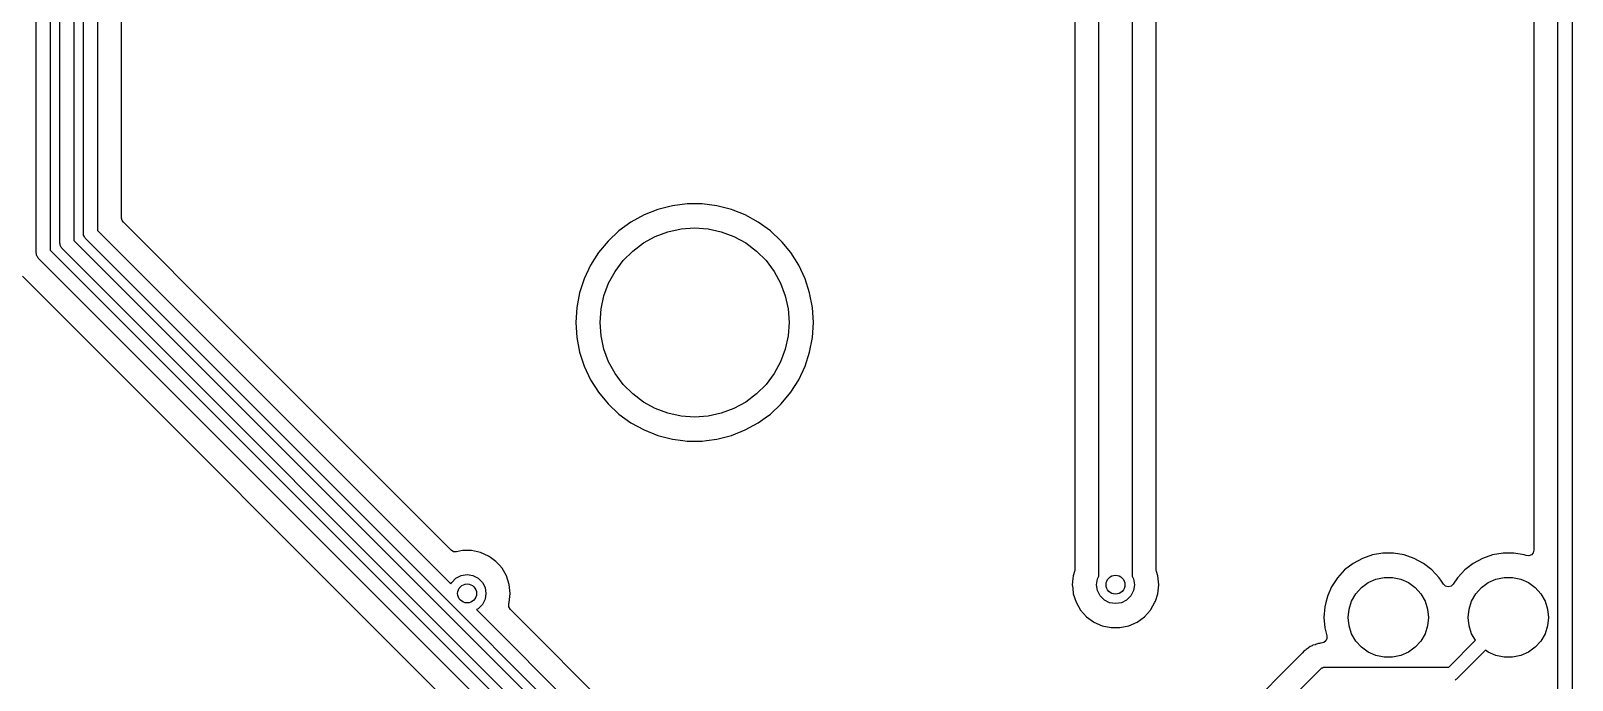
# Model space of a CAD drawing. Extents: x 15 to 269, y -160 to -43.
# Drawn here: x 128.2 to 160.81, y -119.83 to -106.1 of the extents above; entities that cross this region are included whole.
import ezdxf

# ---------------------------------------------------------------- set-up
doc = ezdxf.new("R2010")
doc.units = 0
doc.layers.add('BLACK', color=7, linetype='CONTINUOUS')

msp = doc.modelspace()

# ---------------------------------------------------------------- linework, layer by layer
at = {"layer": 'BLACK', "linetype": 'CONTINUOUS'}
for p, q in [((128.61, -81.1521), (128.61, -110.738)), ((128.31, -110.8), (128.31, -81.2019)), ((150.794, -117.631), (150.794, -82.133)), ((151.494, -81.988), (151.494, -117.631)), ((128.81, -110.593), (128.81, -82.26)), ((129.11, -82.3221), (129.11, -110.531)), ((152.002, -117.497), (152.002, -82.4865)), ((129.31, -110.386), (129.31, -84.074)), ((129.61, -84.224), (129.61, -110.324)), ((160.505, -122.323), (160.505, -96.0312)), ((160.805, -95.9691), (160.805, -122.385)), ((159.996, -96.2932), (159.996, -117.081)), ((150.285, -98.1206), (150.285, -117.497)), ((130.118, -110.062), (130.118, -102.901)), ((141.463, -109.878), (141.17, -109.994)), ((141.769, -109.799), (141.463, -109.878)), ((142.082, -109.759), (141.769, -109.799)), ((142.398, -109.759), (142.082, -109.759)), ((142.082, -109.759), (142.082, -109.759)), ((142.711, -109.799), (142.398, -109.759)), ((142.398, -109.759), (142.398, -109.759)), ((143.017, -109.878), (142.711, -109.799)), ((143.058, -109.894), (143.017, -109.878)), ((143.017, -109.878), (143.017, -109.878)), ((143.017, -109.878), (143.017, -109.878)), ((130.128, -110.109), (130.118, -110.062)), ((130.155, -110.149), (130.128, -110.109)), ((132.273, -112.268), (130.155, -110.149)), ((140.893, -110.146), (140.638, -110.331)), ((141.17, -109.994), (140.893, -110.146)), ((143.31, -109.994), (143.058, -109.894)), ((143.587, -110.146), (143.31, -109.994)), ((143.842, -110.331), (143.587, -110.146)), ((129.11, -110.531), (142.891, -124.311)), ((129.315, -110.405), (129.31, -110.386)), ((129.315, -110.425), (129.315, -110.405)), ((129.325, -110.442), (129.315, -110.425)), ((129.33, -110.461), (129.325, -110.442)), ((129.344, -110.475), (129.33, -110.461)), ((129.354, -110.492), (129.344, -110.475)), ((136.558, -117.696), (129.354, -110.492)), ((129.61, -110.324), (136.77, -117.484)), ((140.638, -110.331), (140.408, -110.547)), ((141.159, -110.585), (141.409, -110.449)), ((141.409, -110.449), (141.677, -110.349)), ((141.677, -110.349), (141.955, -110.288)), ((141.955, -110.288), (142.24, -110.268)), ((142.24, -110.268), (142.525, -110.288)), ((142.525, -110.288), (142.803, -110.349)), ((142.803, -110.349), (143.071, -110.449)), ((143.071, -110.449), (143.321, -110.585)), ((144.072, -110.547), (143.842, -110.331)), ((128.315, -110.819), (128.31, -110.8)), ((128.315, -110.839), (128.315, -110.819)), ((128.325, -110.856), (128.315, -110.839)), ((128.33, -110.875), (128.325, -110.856)), ((128.61, -110.738), (141.143, -123.271)), ((128.815, -110.612), (128.81, -110.593)), ((128.815, -110.632), (128.815, -110.612)), ((128.825, -110.649), (128.815, -110.632)), ((128.83, -110.668), (128.825, -110.649)), ((128.844, -110.682), (128.83, -110.668)), ((128.854, -110.699), (128.844, -110.682)), ((142.722, -124.568), (128.854, -110.699)), ((140.207, -110.791), (140.037, -111.057)), ((140.408, -110.547), (140.207, -110.791)), ((140.729, -110.958), (140.93, -110.757)), ((140.93, -110.757), (141.159, -110.585)), ((143.321, -110.585), (143.55, -110.757)), ((143.55, -110.757), (143.751, -110.958)), ((144.092, -110.571), (144.072, -110.547)), ((144.273, -110.791), (144.092, -110.571)), ((144.443, -111.057), (144.273, -110.791)), ((128.344, -110.889), (128.33, -110.875)), ((128.354, -110.906), (128.344, -110.889)), ((140.825, -123.377), (128.354, -110.906)), ((140.037, -111.057), (139.903, -111.343)), ((140.421, -111.437), (140.557, -111.187)), ((140.557, -111.187), (140.729, -110.958)), ((143.751, -110.958), (143.923, -111.187)), ((143.923, -111.187), (144.059, -111.437)), ((144.577, -111.343), (144.443, -111.057)), ((144.443, -111.057), (144.443, -111.057)), ((128.02, -111.292), (140.018, -123.289)), ((139.903, -111.343), (139.806, -111.643)), ((140.321, -111.705), (140.421, -111.437)), ((144.059, -111.437), (144.159, -111.705)), ((144.674, -111.64), (144.577, -111.343)), ((139.806, -111.643), (139.746, -111.953)), ((140.26, -111.983), (140.321, -111.705)), ((144.159, -111.705), (144.22, -111.983)), ((144.674, -111.643), (144.674, -111.64)), ((144.734, -111.953), (144.674, -111.643)), ((139.746, -111.953), (139.727, -112.268)), ((140.24, -112.268), (140.26, -111.983)), ((144.22, -111.983), (144.24, -112.268)), ((144.753, -112.268), (144.734, -111.953)), ((137.09, -117.084), (132.273, -112.268)), ((139.727, -112.268), (139.746, -112.583)), ((140.26, -112.553), (140.24, -112.268)), ((144.24, -112.268), (144.22, -112.553)), ((144.734, -112.583), (144.753, -112.268)), ((139.746, -112.583), (139.806, -112.893)), ((140.321, -112.831), (140.26, -112.553)), ((144.22, -112.553), (144.159, -112.831)), ((144.674, -112.893), (144.734, -112.583)), ((139.806, -112.893), (139.903, -113.193)), ((140.421, -113.099), (140.321, -112.831)), ((140.557, -113.349), (140.421, -113.099)), ((144.059, -113.099), (143.923, -113.349)), ((144.159, -112.831), (144.059, -113.099)), ((144.577, -113.193), (144.674, -112.893)), ((139.903, -113.193), (140.037, -113.479)), ((140.729, -113.578), (140.557, -113.349)), ((143.923, -113.349), (143.751, -113.578)), ((144.443, -113.479), (144.577, -113.193)), ((140.037, -113.479), (140.207, -113.745)), ((140.207, -113.745), (140.408, -113.989)), ((140.93, -113.779), (140.729, -113.578)), ((141.159, -113.951), (140.93, -113.779)), ((143.55, -113.779), (143.321, -113.951)), ((143.751, -113.578), (143.55, -113.779)), ((144.072, -113.989), (144.273, -113.745)), ((144.273, -113.745), (144.443, -113.479)), ((140.408, -113.989), (140.638, -114.205)), ((141.409, -114.087), (141.159, -113.951)), ((141.677, -114.187), (141.409, -114.087)), ((143.071, -114.087), (142.803, -114.187)), ((143.321, -113.951), (143.071, -114.087)), ((143.842, -114.205), (144.072, -113.989)), ((144.072, -113.989), (144.072, -113.989)), ((144.072, -113.989), (144.072, -113.989)), ((140.638, -114.205), (140.893, -114.39)), ((140.893, -114.39), (141.17, -114.542)), ((141.955, -114.248), (141.677, -114.187)), ((142.24, -114.268), (141.955, -114.248)), ((142.525, -114.248), (142.24, -114.268)), ((142.803, -114.187), (142.525, -114.248)), ((143.31, -114.542), (143.587, -114.39)), ((143.587, -114.39), (143.731, -114.285)), ((143.731, -114.285), (143.842, -114.205)), ((141.17, -114.542), (141.17, -114.542)), ((141.17, -114.542), (141.463, -114.658)), ((141.463, -114.658), (141.769, -114.737)), ((141.769, -114.737), (141.99, -114.765)), ((141.99, -114.765), (142.082, -114.776)), ((142.082, -114.776), (142.082, -114.776)), ((142.082, -114.776), (142.398, -114.776)), ((142.398, -114.776), (142.49, -114.765)), ((142.398, -114.776), (142.398, -114.776)), ((142.49, -114.765), (142.711, -114.737)), ((142.711, -114.737), (143.017, -114.658)), ((143.017, -114.658), (143.31, -114.542)), ((137.142, -117.116), (137.09, -117.084)), ((137.203, -117.118), (137.142, -117.116)), ((137.331, -117.091), (137.203, -117.118)), ((137.522, -117.091), (137.331, -117.091)), ((137.331, -117.091), (137.331, -117.091)), ((137.709, -117.131), (137.522, -117.091)), ((137.522, -117.091), (137.522, -117.091)), ((137.883, -117.208), (137.709, -117.131)), ((137.925, -117.239), (137.883, -117.208)), ((138.038, -117.321), (137.925, -117.239)), ((138.111, -117.402), (138.038, -117.321)), ((156.169, -117.364), (155.992, -117.502)), ((156.367, -117.257), (156.169, -117.364)), ((156.58, -117.184), (156.367, -117.257)), ((156.802, -117.146), (156.58, -117.184)), ((157.028, -117.146), (156.802, -117.146)), ((157.25, -117.184), (157.028, -117.146)), ((157.463, -117.257), (157.25, -117.184)), ((157.661, -117.364), (157.463, -117.257)), ((157.463, -117.257), (157.463, -117.257)), ((157.463, -117.257), (157.463, -117.257)), ((157.838, -117.502), (157.661, -117.364)), ((158.709, -117.364), (158.532, -117.502)), ((158.907, -117.257), (158.709, -117.364)), ((159.12, -117.184), (158.907, -117.257)), ((159.342, -117.146), (159.12, -117.184)), ((159.568, -117.146), (159.342, -117.146)), ((159.79, -117.184), (159.568, -117.146)), ((159.832, -117.198), (159.79, -117.184)), ((159.89, -117.204), (159.832, -117.198)), ((159.945, -117.182), (159.89, -117.204)), ((159.983, -117.138), (159.945, -117.182)), ((159.996, -117.081), (159.983, -117.138)), ((142.93, -124.068), (136.558, -117.696)), ((136.77, -117.484), (137.085, -117.799)), ((137.103, -117.764), (137.191, -117.676)), ((137.191, -117.676), (137.303, -117.619)), ((137.303, -117.619), (137.427, -117.599)), ((137.427, -117.599), (137.55, -117.619)), ((137.55, -117.619), (137.662, -117.676)), ((137.662, -117.676), (137.75, -117.764)), ((138.166, -117.462), (138.111, -117.402)), ((138.261, -117.628), (138.166, -117.462)), ((138.32, -117.81), (138.261, -117.628)), ((138.261, -117.628), (138.261, -117.628)), ((150.244, -117.686), (150.23, -117.814)), ((150.25, -117.624), (150.244, -117.686)), ((150.279, -117.535), (150.25, -117.624)), ((150.285, -117.497), (150.279, -117.535)), ((150.744, -117.814), (150.764, -117.69)), ((150.764, -117.69), (150.794, -117.631)), ((151.494, -117.631), (151.524, -117.69)), ((151.524, -117.69), (151.544, -117.814)), ((152.009, -117.535), (152.002, -117.497)), ((152.038, -117.624), (152.009, -117.535)), ((152.058, -117.814), (152.038, -117.624)), ((155.839, -117.668), (155.716, -117.856)), ((155.992, -117.502), (155.839, -117.668)), ((156.49, -117.769), (156.652, -117.697)), ((156.652, -117.697), (156.826, -117.66)), ((156.826, -117.66), (157.004, -117.66)), ((157.004, -117.66), (157.178, -117.697)), ((157.178, -117.697), (157.34, -117.769)), ((157.991, -117.668), (157.838, -117.502)), ((158.039, -117.741), (157.991, -117.668)), ((158.379, -117.668), (158.289, -117.806)), ((158.532, -117.502), (158.379, -117.668)), ((159.03, -117.769), (159.192, -117.697)), ((159.192, -117.697), (159.366, -117.66)), ((159.366, -117.66), (159.544, -117.66)), ((159.544, -117.66), (159.718, -117.697)), ((159.718, -117.697), (159.88, -117.769)), ((137.085, -117.799), (137.103, -117.764)), ((137.75, -117.764), (137.807, -117.876)), ((137.807, -117.876), (137.826, -117.999)), ((137.826, -117.999), (137.807, -118.123)), ((138.34, -117.999), (138.32, -117.81)), ((138.32, -118.189), (138.34, -117.999)), ((150.23, -117.814), (150.238, -117.886)), ((150.238, -117.886), (150.25, -118.004)), ((150.25, -118.004), (150.309, -118.186)), ((150.764, -117.938), (150.744, -117.814)), ((150.82, -118.049), (150.764, -117.938)), ((151.524, -117.938), (151.468, -118.049)), ((151.544, -117.814), (151.524, -117.938)), ((151.987, -118.159), (152.038, -118.004)), ((152.038, -118.004), (152.058, -117.814)), ((155.716, -117.856), (155.634, -118.042)), ((156.138, -118.159), (156.227, -118.005)), ((156.227, -118.005), (156.346, -117.873)), ((156.346, -117.873), (156.49, -117.769)), ((157.34, -117.769), (157.484, -117.873)), ((157.484, -117.873), (157.603, -118.005)), ((157.603, -118.005), (157.692, -118.159)), ((158.081, -117.806), (158.039, -117.741)), ((158.126, -117.847), (158.081, -117.806)), ((158.185, -117.862), (158.126, -117.847)), ((158.244, -117.847), (158.185, -117.862)), ((158.289, -117.806), (158.244, -117.847)), ((158.678, -118.159), (158.767, -118.005)), ((158.767, -118.005), (158.886, -117.873)), ((158.886, -117.873), (159.03, -117.769)), ((159.88, -117.769), (160.024, -117.873)), ((160.024, -117.873), (160.143, -118.005)), ((160.143, -118.005), (160.232, -118.159)), ((137.662, -118.323), (137.627, -118.341)), ((137.627, -118.341), (143.098, -123.811)), ((137.75, -118.235), (137.662, -118.323)), ((137.807, -118.123), (137.75, -118.235)), ((138.31, -118.279), (138.313, -118.212)), ((138.343, -118.338), (138.31, -118.279)), ((138.313, -118.212), (138.32, -118.189)), ((143.272, -123.267), (138.343, -118.338)), ((150.309, -118.186), (150.405, -118.351)), ((150.405, -118.351), (150.405, -118.351)), ((150.405, -118.351), (150.533, -118.493)), ((150.909, -118.138), (150.82, -118.049)), ((151.02, -118.194), (150.909, -118.138)), ((151.144, -118.214), (151.02, -118.194)), ((151.268, -118.194), (151.144, -118.214)), ((151.379, -118.138), (151.268, -118.194)), ((151.468, -118.049), (151.379, -118.138)), ((151.755, -118.493), (151.883, -118.351)), ((151.883, -118.351), (151.891, -118.338)), ((151.891, -118.338), (151.979, -118.186)), ((151.979, -118.186), (151.987, -118.159)), ((155.57, -118.281), (155.552, -118.505)), ((155.594, -118.189), (155.57, -118.281)), ((155.626, -118.062), (155.594, -118.189)), ((155.634, -118.042), (155.626, -118.062)), ((156.065, -118.505), (156.084, -118.328)), ((156.084, -118.328), (156.138, -118.159)), ((157.692, -118.159), (157.746, -118.328)), ((157.746, -118.328), (157.765, -118.505)), ((158.605, -118.505), (158.624, -118.328)), ((158.624, -118.328), (158.678, -118.159)), ((160.232, -118.159), (160.286, -118.328)), ((160.286, -118.328), (160.305, -118.505)), ((150.533, -118.493), (150.68, -118.6)), ((150.68, -118.6), (150.687, -118.605)), ((150.687, -118.605), (150.862, -118.683)), ((150.862, -118.683), (151.049, -118.722)), ((151.239, -118.722), (151.426, -118.683)), ((151.426, -118.683), (151.601, -118.605)), ((151.426, -118.683), (151.426, -118.683)), ((151.426, -118.683), (151.426, -118.683)), ((151.601, -118.605), (151.755, -118.493)), ((155.552, -118.505), (155.57, -118.729)), ((156.084, -118.682), (156.065, -118.505)), ((156.138, -118.851), (156.084, -118.682)), ((157.746, -118.682), (157.692, -118.851)), ((157.765, -118.505), (157.746, -118.682)), ((158.624, -118.682), (158.605, -118.505)), ((158.678, -118.851), (158.624, -118.682)), ((160.286, -118.682), (160.232, -118.851)), ((160.305, -118.505), (160.286, -118.682)), ((151.049, -118.722), (151.049, -118.722)), ((151.049, -118.722), (151.239, -118.722)), ((151.239, -118.722), (151.239, -118.722)), ((155.591, -119), (155.549, -119.035)), ((155.57, -118.729), (155.57, -118.729)), ((155.57, -118.729), (155.57, -118.729)), ((155.57, -118.729), (155.612, -118.894)), ((155.614, -118.95), (155.591, -119)), ((155.612, -118.894), (155.612, -118.895)), ((155.612, -118.895), (155.614, -118.95)), ((156.227, -119.005), (156.138, -118.851)), ((156.346, -119.137), (156.227, -119.005)), ((157.603, -119.005), (157.484, -119.137)), ((157.692, -118.851), (157.603, -119.005)), ((158.193, -119.555), (158.759, -118.989)), ((158.759, -118.989), (158.678, -118.851)), ((160.143, -119.005), (160.024, -119.137)), ((160.232, -118.851), (160.143, -119.005)), ((155.093, -119.265), (151.092, -123.267)), ((155.101, -119.257), (155.093, -119.265)), ((155.131, -119.221), (155.101, -119.257)), ((155.148, -119.208), (155.131, -119.221)), ((155.163, -119.196), (155.148, -119.208)), ((155.178, -119.181), (155.163, -119.196)), ((155.218, -119.157), (155.178, -119.181)), ((155.228, -119.151), (155.218, -119.157)), ((155.265, -119.123), (155.228, -119.151)), ((155.285, -119.115), (155.265, -119.123)), ((155.303, -119.107), (155.285, -119.115)), ((155.321, -119.096), (155.303, -119.107)), ((155.366, -119.083), (155.321, -119.096)), ((155.377, -119.079), (155.366, -119.083)), ((155.42, -119.062), (155.377, -119.079)), ((155.441, -119.059), (155.42, -119.062)), ((155.46, -119.055), (155.441, -119.059)), ((155.481, -119.049), (155.46, -119.055)), ((155.496, -119.049), (155.481, -119.049)), ((155.549, -119.035), (155.496, -119.049)), ((156.49, -119.241), (156.346, -119.137)), ((156.652, -119.313), (156.49, -119.241)), ((156.826, -119.35), (156.652, -119.313)), ((157.178, -119.313), (157.004, -119.35)), ((157.34, -119.241), (157.178, -119.313)), ((157.484, -119.137), (157.34, -119.241)), ((158.973, -119.199), (158.361, -119.811)), ((159.03, -119.241), (158.973, -119.199)), ((159.192, -119.313), (159.03, -119.241)), ((159.366, -119.35), (159.192, -119.313)), ((159.718, -119.313), (159.544, -119.35)), ((159.88, -119.241), (159.718, -119.313)), ((160.024, -119.137), (159.88, -119.241)), ((151.266, -123.811), (155.479, -119.599)), ((155.479, -119.599), (155.496, -119.589)), ((155.496, -119.589), (155.51, -119.575)), ((155.51, -119.575), (155.529, -119.57)), ((155.529, -119.57), (155.546, -119.56)), ((155.546, -119.56), (155.566, -119.56)), ((155.566, -119.56), (155.585, -119.555)), ((155.585, -119.555), (158.193, -119.555)), ((157.004, -119.35), (156.826, -119.35)), ((159.544, -119.35), (159.366, -119.35)), ((158.344, -119.821), (158.33, -119.835)), ((158.361, -119.811), (158.344, -119.821))]:
    msp.add_line(p, q, dxfattribs=at)
at = {"layer": 'BLACK'}
for centre in [(151.144, -117.814), (137.427, -117.999)]:
    msp.add_circle(centre, 0.2, dxfattribs=at)

doc.saveas('drawing.dxf')
